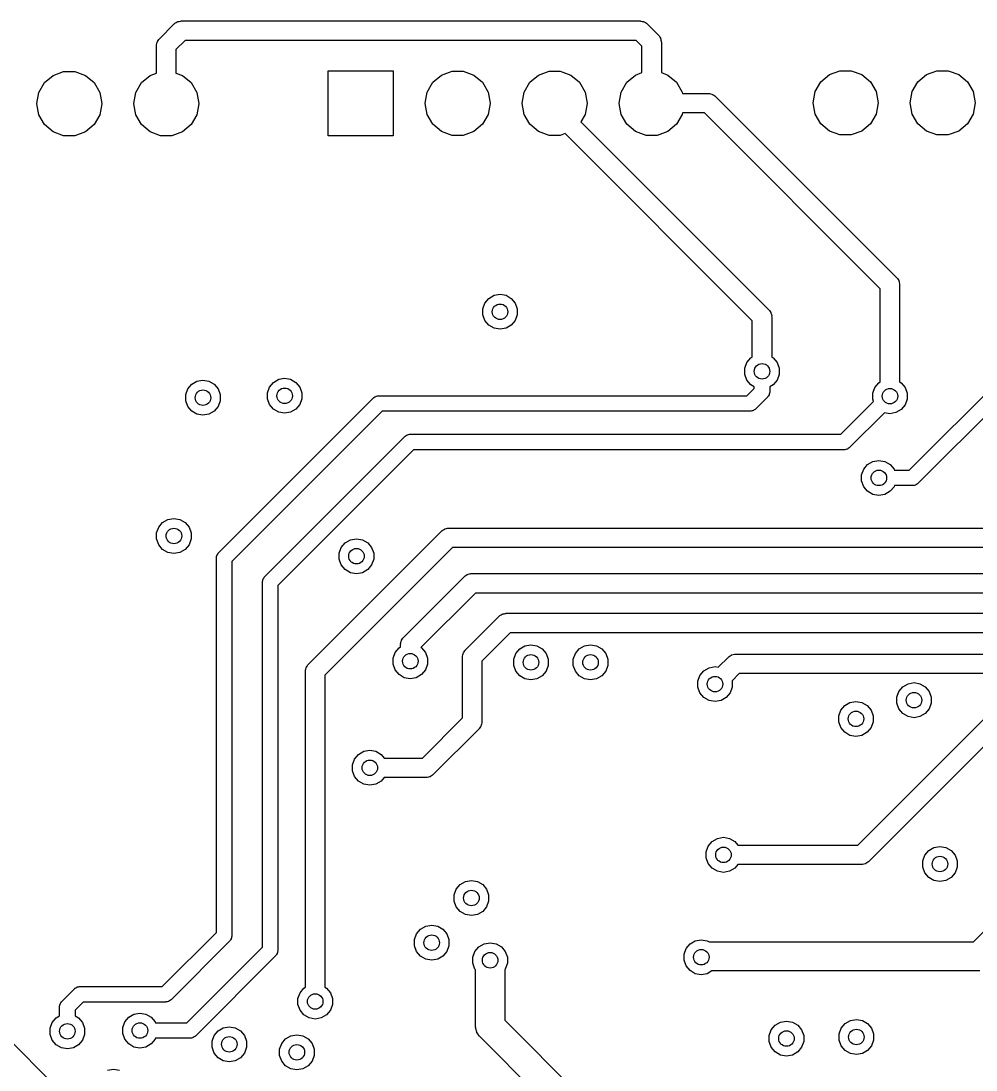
# Model space of a CAD drawing. Extents: x 91.8 to 190.7, y -114.3 to -59.5.
# Drawn here: x 132.84 to 157.85, y -88.09 to -60.63 of the extents above; entities that cross this region are included whole.
import ezdxf

# ---------------------------------------------------------------- set-up
doc = ezdxf.new("R2010")
doc.units = 0
doc.header["$MEASUREMENT"] = 0
doc.layers.add('BLACK', color=7, linetype='CONTINUOUS')

msp = doc.modelspace()

# ---------------------------------------------------------------- linework, layer by layer
at = {"layer": 'Black'}
for p, q in [((136.47, -61.0904), (136.86, -60.7004)), ((136.86, -60.7004), (136.87, -60.694)), ((136.87, -60.694), (136.877, -60.6854)), ((136.877, -60.6854), (136.905, -60.6688)), ((136.905, -60.6688), (136.933, -60.6498)), ((136.933, -60.6498), (136.943, -60.6469)), ((136.943, -60.6469), (136.953, -60.6413)), ((136.953, -60.6413), (136.986, -60.6356)), ((136.986, -60.6356), (137.018, -60.627)), ((137.018, -60.627), (137.029, -60.6279)), ((137.029, -60.6279), (137.04, -60.626)), ((137.04, -60.626), (149.06, -60.626)), ((149.06, -60.626), (149.071, -60.6279)), ((149.071, -60.6279), (149.082, -60.627)), ((149.082, -60.627), (149.114, -60.6356)), ((149.114, -60.6356), (149.147, -60.6413)), ((149.147, -60.6413), (149.157, -60.6469)), ((149.157, -60.6469), (149.167, -60.6498)), ((149.167, -60.6498), (149.195, -60.6688)), ((149.195, -60.6688), (149.223, -60.6854)), ((149.223, -60.6854), (149.23, -60.694)), ((149.23, -60.694), (149.24, -60.7004)), ((149.24, -60.7004), (149.54, -61.0004)), ((136.397, -61.2479), (136.406, -61.2158)), ((136.398, -61.259), (136.397, -61.2479)), ((136.406, -61.2158), (136.411, -61.1831)), ((136.411, -61.1831), (136.417, -61.1734)), ((136.417, -61.1734), (136.42, -61.1627)), ((136.42, -61.1627), (136.439, -61.1355)), ((136.439, -61.1355), (136.455, -61.1067)), ((136.455, -61.1067), (136.464, -61.0995)), ((136.464, -61.0995), (136.47, -61.0904)), ((137.145, -61.134), (136.904, -61.3752)), ((148.955, -61.134), (137.145, -61.134)), ((149.106, -61.2852), (148.955, -61.134)), ((149.54, -61.0004), (149.546, -61.0095)), ((149.546, -61.0095), (149.555, -61.0167)), ((149.555, -61.0167), (149.571, -61.0455)), ((149.571, -61.0455), (149.59, -61.0727)), ((149.59, -61.0727), (149.593, -61.0834)), ((149.593, -61.0834), (149.599, -61.0931)), ((149.599, -61.0931), (149.604, -61.1258)), ((149.604, -61.1258), (149.613, -61.1579)), ((149.613, -61.1579), (149.612, -61.169)), ((149.612, -61.169), (149.614, -61.18)), ((149.614, -61.18), (149.614, -61.9784)), ((136.396, -61.27), (136.398, -61.259)), ((136.396, -61.9884), (136.396, -61.27)), ((136.904, -61.3752), (136.904, -61.9884)), ((149.106, -61.9784), (149.106, -61.2852)), ((133.459, -62.2404), (133.685, -62.0506)), ((133.685, -62.0506), (133.962, -61.9497)), ((133.962, -61.9497), (134.258, -61.9497)), ((134.258, -61.9497), (134.535, -62.0506)), ((134.535, -62.0506), (134.761, -62.2404)), ((135.999, -62.2404), (136.225, -62.0506)), ((136.225, -62.0506), (136.396, -61.9884)), ((136.904, -61.9884), (137.075, -62.0506)), ((137.075, -62.0506), (137.301, -62.2404)), ((140.89, -63.63), (140.89, -61.93)), ((140.89, -61.93), (142.59, -61.93)), ((142.59, -61.93), (142.59, -63.63)), ((143.629, -62.2304), (143.855, -62.0406)), ((143.855, -62.0406), (144.132, -61.9397)), ((144.132, -61.9397), (144.428, -61.9397)), ((144.428, -61.9397), (144.705, -62.0406)), ((144.705, -62.0406), (144.931, -62.2304)), ((146.169, -62.2304), (146.395, -62.0406)), ((146.395, -62.0406), (146.672, -61.9397)), ((146.672, -61.9397), (146.968, -61.9397)), ((146.968, -61.9397), (147.245, -62.0406)), ((147.245, -62.0406), (147.471, -62.2304)), ((148.709, -62.2304), (148.935, -62.0406)), ((148.935, -62.0406), (149.106, -61.9784)), ((149.614, -61.9784), (149.785, -62.0406)), ((149.785, -62.0406), (150.011, -62.2304)), ((153.789, -62.2204), (154.015, -62.0306)), ((154.015, -62.0306), (154.292, -61.9297)), ((154.292, -61.9297), (154.588, -61.9297)), ((154.588, -61.9297), (154.865, -62.0306)), ((154.865, -62.0306), (155.091, -62.2204)), ((156.329, -62.2204), (156.555, -62.0306)), ((156.555, -62.0306), (156.832, -61.9297)), ((156.832, -61.9297), (157.128, -61.9297)), ((157.128, -61.9297), (157.405, -62.0306)), ((157.405, -62.0306), (157.631, -62.2204)), ((133.311, -62.496), (133.459, -62.2404)), ((134.761, -62.2404), (134.909, -62.496)), ((135.851, -62.496), (135.999, -62.2404)), ((137.301, -62.2404), (137.449, -62.496)), ((143.481, -62.486), (143.629, -62.2304)), ((144.931, -62.2304), (145.079, -62.486)), ((146.021, -62.486), (146.169, -62.2304)), ((147.471, -62.2304), (147.619, -62.486)), ((148.561, -62.486), (148.709, -62.2304)), ((150.011, -62.2304), (150.159, -62.486)), ((153.641, -62.476), (153.789, -62.2204)), ((155.091, -62.2204), (155.239, -62.476)), ((156.181, -62.476), (156.329, -62.2204)), ((157.631, -62.2204), (157.779, -62.476)), ((133.26, -62.7868), (133.311, -62.496)), ((134.909, -62.496), (134.96, -62.7868)), ((135.8, -62.7868), (135.851, -62.496)), ((137.449, -62.496), (137.5, -62.7868)), ((143.43, -62.7768), (143.481, -62.486)), ((145.079, -62.486), (145.13, -62.7768)), ((145.97, -62.7768), (146.021, -62.486)), ((147.619, -62.486), (147.67, -62.7768)), ((148.51, -62.7768), (148.561, -62.486)), ((150.159, -62.486), (150.166, -62.526)), ((150.166, -62.526), (150.85, -62.526)), ((150.85, -62.526), (150.861, -62.5279)), ((150.861, -62.5279), (150.872, -62.527)), ((150.872, -62.527), (150.904, -62.5356)), ((150.904, -62.5356), (150.937, -62.5413)), ((150.937, -62.5413), (150.947, -62.5469)), ((150.947, -62.5469), (150.957, -62.5498)), ((150.957, -62.5498), (150.985, -62.5688)), ((150.985, -62.5688), (151.013, -62.5854)), ((151.013, -62.5854), (151.02, -62.594)), ((151.02, -62.594), (151.03, -62.6004)), ((151.03, -62.6004), (155.78, -67.3504)), ((153.59, -62.7668), (153.641, -62.476)), ((155.239, -62.476), (155.29, -62.7668)), ((156.13, -62.7668), (156.181, -62.476)), ((157.779, -62.476), (157.83, -62.7668)), ((133.26, -62.7932), (133.26, -62.7868)), ((133.311, -63.084), (133.26, -62.7932)), ((134.96, -62.7932), (134.909, -63.084)), ((134.96, -62.7868), (134.96, -62.7932)), ((135.8, -62.7932), (135.8, -62.7868)), ((135.851, -63.084), (135.8, -62.7932)), ((137.5, -62.7932), (137.449, -63.084)), ((137.5, -62.7868), (137.5, -62.7932)), ((143.43, -62.7832), (143.43, -62.7768)), ((143.481, -63.074), (143.43, -62.7832)), ((145.13, -62.7832), (145.079, -63.074)), ((145.13, -62.7768), (145.13, -62.7832)), ((145.97, -62.7832), (145.97, -62.7768)), ((146.021, -63.074), (145.97, -62.7832)), ((147.67, -62.7832), (147.619, -63.074)), ((147.67, -62.7768), (147.67, -62.7832)), ((148.51, -62.7832), (148.51, -62.7768)), ((148.561, -63.074), (148.51, -62.7832)), ((153.59, -62.7732), (153.59, -62.7668)), ((153.641, -63.064), (153.59, -62.7732)), ((155.29, -62.7732), (155.239, -63.064)), ((155.29, -62.7668), (155.29, -62.7732)), ((156.13, -62.7732), (156.13, -62.7668)), ((156.181, -63.064), (156.13, -62.7732)), ((157.83, -62.7732), (157.779, -63.064)), ((157.83, -62.7668), (157.83, -62.7732)), ((133.459, -63.3396), (133.311, -63.084)), ((134.909, -63.084), (134.761, -63.3396)), ((135.999, -63.3396), (135.851, -63.084)), ((137.449, -63.084), (137.301, -63.3396)), ((143.629, -63.3296), (143.481, -63.074)), ((145.079, -63.074), (144.931, -63.3296)), ((146.169, -63.3296), (146.021, -63.074)), ((147.619, -63.074), (147.507, -63.2677)), ((148.709, -63.3296), (148.561, -63.074)), ((150.159, -63.074), (150.011, -63.3296)), ((150.166, -63.034), (150.159, -63.074)), ((150.745, -63.034), (150.166, -63.034)), ((155.346, -67.6352), (150.745, -63.034)), ((153.789, -63.3196), (153.641, -63.064)), ((155.239, -63.064), (155.091, -63.3196)), ((156.329, -63.3196), (156.181, -63.064)), ((157.779, -63.064), (157.631, -63.3196)), ((133.685, -63.5294), (133.459, -63.3396)), ((134.761, -63.3396), (134.535, -63.5294)), ((136.225, -63.5294), (135.999, -63.3396)), ((137.301, -63.3396), (137.075, -63.5294)), ((143.855, -63.5194), (143.629, -63.3296)), ((144.931, -63.3296), (144.705, -63.5194)), ((146.395, -63.5194), (146.169, -63.3296)), ((147.507, -63.2677), (152.43, -68.1904)), ((148.935, -63.5194), (148.709, -63.3296)), ((150.011, -63.3296), (149.785, -63.5194)), ((154.015, -63.5094), (153.789, -63.3196)), ((155.091, -63.3196), (154.865, -63.5094)), ((156.555, -63.5094), (156.329, -63.3196)), ((157.631, -63.3196), (157.405, -63.5094)), ((133.962, -63.6303), (133.685, -63.5294)), ((134.258, -63.6303), (133.962, -63.6303)), ((134.535, -63.5294), (134.258, -63.6303)), ((136.502, -63.6303), (136.225, -63.5294)), ((136.798, -63.6303), (136.502, -63.6303)), ((137.075, -63.5294), (136.798, -63.6303)), ((142.59, -63.63), (140.89, -63.63)), ((144.132, -63.6203), (143.855, -63.5194)), ((144.428, -63.6203), (144.132, -63.6203)), ((144.705, -63.5194), (144.428, -63.6203)), ((146.672, -63.6203), (146.395, -63.5194)), ((146.968, -63.6203), (146.672, -63.6203)), ((147.095, -63.574), (146.968, -63.6203)), ((151.996, -68.4752), (147.095, -63.574)), ((149.212, -63.6203), (148.935, -63.5194)), ((149.508, -63.6203), (149.212, -63.6203)), ((149.785, -63.5194), (149.508, -63.6203)), ((154.292, -63.6103), (154.015, -63.5094)), ((154.588, -63.6103), (154.292, -63.6103)), ((154.865, -63.5094), (154.588, -63.6103)), ((156.832, -63.6103), (156.555, -63.5094)), ((157.128, -63.6103), (156.832, -63.6103)), ((157.405, -63.5094), (157.128, -63.6103)), ((155.78, -67.3504), (155.786, -67.3595)), ((155.786, -67.3595), (155.795, -67.3667)), ((155.795, -67.3667), (155.811, -67.3955)), ((155.811, -67.3955), (155.83, -67.4227)), ((155.83, -67.4227), (155.833, -67.4334)), ((155.833, -67.4334), (155.839, -67.4431)), ((155.839, -67.4431), (155.844, -67.4758)), ((155.844, -67.4758), (155.853, -67.5079)), ((155.853, -67.5079), (155.852, -67.519)), ((155.852, -67.519), (155.854, -67.53)), ((155.854, -67.53), (155.854, -70.0748)), ((145.095, -67.8884), (145.233, -67.8087)), ((145.233, -67.8087), (145.39, -67.7811)), ((145.39, -67.7811), (145.547, -67.8087)), ((145.547, -67.8087), (145.685, -67.8884)), ((155.346, -70.0748), (155.346, -67.6352)), ((144.938, -68.1603), (144.993, -68.0105)), ((144.993, -68.0105), (145.095, -67.8884)), ((145.685, -67.8884), (145.787, -68.0105)), ((145.787, -68.0105), (145.842, -68.1603)), ((144.938, -68.3197), (144.938, -68.1603)), ((144.993, -68.4695), (144.938, -68.3197)), ((145.842, -68.3197), (145.787, -68.4695)), ((145.842, -68.1603), (145.842, -68.3197)), ((152.43, -68.1904), (152.436, -68.1995)), ((152.436, -68.1995), (152.445, -68.2067)), ((152.445, -68.2067), (152.461, -68.2355)), ((152.461, -68.2355), (152.48, -68.2627)), ((152.48, -68.2627), (152.483, -68.2734)), ((152.483, -68.2734), (152.489, -68.2831)), ((152.489, -68.2831), (152.494, -68.3158)), ((152.494, -68.3158), (152.503, -68.3479)), ((152.503, -68.3479), (152.502, -68.359)), ((152.502, -68.359), (152.504, -68.37)), ((152.504, -68.37), (152.504, -69.4248)), ((145.095, -68.5916), (144.993, -68.4695)), ((145.233, -68.6713), (145.095, -68.5916)), ((145.685, -68.5916), (145.547, -68.6713)), ((145.787, -68.4695), (145.685, -68.5916)), ((151.996, -69.4248), (151.996, -68.4752)), ((145.39, -68.6989), (145.233, -68.6713)), ((145.547, -68.6713), (145.39, -68.6989)), ((151.853, -69.5705), (151.955, -69.4484)), ((151.955, -69.4484), (151.996, -69.4248)), ((152.504, -69.4248), (152.545, -69.4484)), ((152.545, -69.4484), (152.647, -69.5705)), ((151.798, -69.7203), (151.853, -69.5705)), ((151.798, -69.8797), (151.798, -69.7203)), ((152.647, -69.5705), (152.702, -69.7203)), ((152.702, -69.7203), (152.702, -69.8797)), ((156.106, -72.3868), (158.807, -69.6858)), ((137.453, -70.0587), (137.61, -70.0311)), ((137.61, -70.0311), (137.767, -70.0587)), ((139.455, -70.0884), (139.593, -70.0087)), ((139.593, -70.0087), (139.75, -69.9811)), ((139.75, -69.9811), (139.907, -70.0087)), ((139.907, -70.0087), (140.045, -70.0884)), ((151.853, -70.0295), (151.798, -69.8797)), ((151.955, -70.1516), (151.853, -70.0295)), ((152.647, -70.0295), (152.545, -70.1516)), ((152.702, -69.8797), (152.647, -70.0295)), ((159.154, -69.9137), (156.334, -72.7337)), ((137.158, -70.4103), (137.213, -70.2605)), ((137.213, -70.2605), (137.315, -70.1384)), ((137.315, -70.1384), (137.453, -70.0587)), ((137.767, -70.0587), (137.905, -70.1384)), ((137.905, -70.1384), (138.007, -70.2605)), ((138.007, -70.2605), (138.062, -70.4103)), ((139.298, -70.3603), (139.353, -70.2105)), ((139.353, -70.2105), (139.455, -70.0884)), ((140.045, -70.0884), (140.147, -70.2105)), ((140.147, -70.2105), (140.202, -70.3603)), ((151.856, -70.4368), (152.047, -70.2458)), ((152.047, -70.2046), (151.955, -70.1516)), ((152.047, -70.2458), (152.047, -70.2046)), ((152.545, -70.1516), (152.453, -70.2046)), ((152.453, -70.2046), (152.453, -70.33)), ((155.148, -70.3703), (155.203, -70.2205)), ((155.203, -70.2205), (155.305, -70.0984)), ((155.305, -70.0984), (155.346, -70.0748)), ((155.854, -70.0748), (155.895, -70.0984)), ((155.895, -70.0984), (155.997, -70.2205)), ((155.997, -70.2205), (156.052, -70.3703)), ((137.158, -70.5697), (137.158, -70.4103)), ((137.213, -70.7195), (137.158, -70.5697)), ((138.062, -70.5697), (138.007, -70.7195)), ((138.021, -74.5513), (142.076, -70.4963)), ((138.062, -70.4103), (138.062, -70.5697)), ((139.298, -70.5197), (139.298, -70.3603)), ((139.353, -70.6695), (139.298, -70.5197)), ((140.202, -70.5197), (140.147, -70.6695)), ((140.202, -70.3603), (140.202, -70.5197)), ((142.076, -70.4963), (142.084, -70.4912)), ((142.084, -70.4912), (142.089, -70.4843)), ((142.089, -70.4843), (142.112, -70.4711)), ((142.112, -70.4711), (142.134, -70.4558)), ((142.134, -70.4558), (142.143, -70.4535)), ((142.143, -70.4535), (142.151, -70.4491)), ((142.151, -70.4491), (142.177, -70.4444)), ((142.177, -70.4444), (142.202, -70.4376)), ((142.202, -70.4376), (142.211, -70.4384)), ((142.211, -70.4384), (142.22, -70.4368)), ((142.22, -70.4368), (151.856, -70.4368)), ((152.394, -70.4737), (152.084, -70.7837)), ((152.399, -70.4664), (152.394, -70.4737)), ((152.406, -70.4606), (152.399, -70.4664)), ((152.419, -70.4376), (152.406, -70.4606)), ((152.434, -70.4159), (152.419, -70.4376)), ((152.436, -70.4072), (152.434, -70.4159)), ((152.441, -70.3995), (152.436, -70.4072)), ((152.446, -70.3733), (152.441, -70.3995)), ((152.452, -70.3477), (152.446, -70.3733)), ((152.453, -70.33), (152.452, -70.3388)), ((152.452, -70.3388), (152.452, -70.3477)), ((154.316, -71.4468), (155.171, -70.5919)), ((155.148, -70.5297), (155.148, -70.3703)), ((155.171, -70.5919), (155.148, -70.5297)), ((156.052, -70.5297), (155.997, -70.6795)), ((156.052, -70.3703), (156.052, -70.5297)), ((137.315, -70.8416), (137.213, -70.7195)), ((137.453, -70.9213), (137.315, -70.8416)), ((137.905, -70.8416), (137.767, -70.9213)), ((138.007, -70.7195), (137.905, -70.8416)), ((142.304, -70.8432), (138.368, -74.7792)), ((139.455, -70.7916), (139.353, -70.6695)), ((139.593, -70.8713), (139.455, -70.7916)), ((140.045, -70.7916), (139.907, -70.8713)), ((140.147, -70.6695), (140.045, -70.7916)), ((151.94, -70.8432), (142.304, -70.8432)), ((151.949, -70.8416), (151.94, -70.8432)), ((151.958, -70.8424), (151.949, -70.8416)), ((151.983, -70.8356), (151.958, -70.8424)), ((152.009, -70.8309), (151.983, -70.8356)), ((152.017, -70.8265), (152.009, -70.8309)), ((152.026, -70.8242), (152.017, -70.8265)), ((152.048, -70.8089), (152.026, -70.8242)), ((152.071, -70.7957), (152.048, -70.8089)), ((152.076, -70.7888), (152.071, -70.7957)), ((152.084, -70.7837), (152.076, -70.7888)), ((155.895, -70.8016), (155.757, -70.8813)), ((155.997, -70.6795), (155.895, -70.8016)), ((137.61, -70.9489), (137.453, -70.9213)), ((137.767, -70.9213), (137.61, -70.9489)), ((139.75, -70.8989), (139.593, -70.8713)), ((139.907, -70.8713), (139.75, -70.8989)), ((155.454, -70.8832), (154.544, -71.7937)), ((155.6, -70.9089), (155.454, -70.8832)), ((155.757, -70.8813), (155.6, -70.9089)), ((139.226, -75.1763), (142.896, -71.5063)), ((142.896, -71.5063), (142.904, -71.5012)), ((142.904, -71.5012), (142.909, -71.4943)), ((142.909, -71.4943), (142.932, -71.4811)), ((142.932, -71.4811), (142.954, -71.4658)), ((142.954, -71.4658), (142.963, -71.4635)), ((142.963, -71.4635), (142.971, -71.4591)), ((142.971, -71.4591), (142.997, -71.4544)), ((142.997, -71.4544), (143.022, -71.4476)), ((143.022, -71.4476), (143.031, -71.4484)), ((143.031, -71.4484), (143.04, -71.4468)), ((143.04, -71.4468), (154.316, -71.4468)), ((143.124, -71.8532), (139.573, -75.4042)), ((154.4, -71.8532), (143.124, -71.8532)), ((154.409, -71.8516), (154.4, -71.8532)), ((154.418, -71.8524), (154.409, -71.8516)), ((154.443, -71.8456), (154.418, -71.8524)), ((154.469, -71.8409), (154.443, -71.8456)), ((154.477, -71.8365), (154.469, -71.8409)), ((154.486, -71.8342), (154.477, -71.8365)), ((154.508, -71.8189), (154.486, -71.8342)), ((154.531, -71.8057), (154.508, -71.8189)), ((154.536, -71.7988), (154.531, -71.8057)), ((154.544, -71.7937), (154.536, -71.7988)), ((154.913, -72.3605), (155.015, -72.2384)), ((155.015, -72.2384), (155.153, -72.1587)), ((155.153, -72.1587), (155.31, -72.1311)), ((155.31, -72.1311), (155.467, -72.1587)), ((155.467, -72.1587), (155.605, -72.2384)), ((155.605, -72.2384), (155.707, -72.3605)), ((154.858, -72.5103), (154.913, -72.3605)), ((154.858, -72.6697), (154.858, -72.5103)), ((155.707, -72.3605), (155.717, -72.3868)), ((155.717, -72.3868), (156.106, -72.3868)), ((154.913, -72.8195), (154.858, -72.6697)), ((156.233, -72.7856), (156.208, -72.7924)), ((156.259, -72.7809), (156.233, -72.7856)), ((156.267, -72.7765), (156.259, -72.7809)), ((156.276, -72.7742), (156.267, -72.7765)), ((156.298, -72.7589), (156.276, -72.7742)), ((156.321, -72.7457), (156.298, -72.7589)), ((156.326, -72.7388), (156.321, -72.7457)), ((156.334, -72.7337), (156.326, -72.7388)), ((155.015, -72.9416), (154.913, -72.8195)), ((155.153, -73.0213), (155.015, -72.9416)), ((155.31, -73.0489), (155.153, -73.0213)), ((155.467, -73.0213), (155.31, -73.0489)), ((155.605, -72.9416), (155.467, -73.0213)), ((155.707, -72.8195), (155.605, -72.9416)), ((155.717, -72.7932), (155.707, -72.8195)), ((156.19, -72.7932), (155.717, -72.7932)), ((156.199, -72.7916), (156.19, -72.7932)), ((156.208, -72.7924), (156.199, -72.7916)), ((136.398, -74.0303), (136.453, -73.8805)), ((136.453, -73.8805), (136.555, -73.7584)), ((136.555, -73.7584), (136.693, -73.6787)), ((136.693, -73.6787), (136.85, -73.6511)), ((136.85, -73.6511), (137.007, -73.6787)), ((137.007, -73.6787), (137.145, -73.7584)), ((137.145, -73.7584), (137.247, -73.8805)), ((137.247, -73.8805), (137.302, -74.0303)), ((136.398, -74.1897), (136.398, -74.0303)), ((137.302, -74.0303), (137.302, -74.1897)), ((140.37, -77.4704), (143.86, -73.9804)), ((143.86, -73.9804), (143.87, -73.974)), ((143.87, -73.974), (143.877, -73.9654)), ((143.877, -73.9654), (143.905, -73.9488)), ((143.905, -73.9488), (143.933, -73.9298)), ((143.933, -73.9298), (143.943, -73.9269)), ((143.943, -73.9269), (143.953, -73.9213)), ((143.953, -73.9213), (143.986, -73.9156)), ((143.986, -73.9156), (144.018, -73.907)), ((144.018, -73.907), (144.029, -73.9079)), ((144.029, -73.9079), (144.04, -73.906)), ((144.04, -73.906), (174.735, -73.906)), ((136.453, -74.3395), (136.398, -74.1897)), ((136.555, -74.4616), (136.453, -74.3395)), ((137.247, -74.3395), (137.145, -74.4616)), ((137.302, -74.1897), (137.247, -74.3395)), ((144.145, -74.414), (140.804, -77.7552)), ((141.178, -74.5603), (141.233, -74.4105)), ((141.233, -74.4105), (141.335, -74.2884)), ((141.335, -74.2884), (141.473, -74.2087)), ((141.473, -74.2087), (141.63, -74.1811)), ((141.63, -74.1811), (141.787, -74.2087)), ((141.787, -74.2087), (141.925, -74.2884)), ((141.925, -74.2884), (142.027, -74.4105)), ((142.027, -74.4105), (142.082, -74.5603)), ((174.84, -74.414), (144.145, -74.414)), ((136.693, -74.5413), (136.555, -74.4616)), ((136.85, -74.5689), (136.693, -74.5413)), ((137.007, -74.5413), (136.85, -74.5689)), ((137.145, -74.4616), (137.007, -74.5413)), ((137.962, -74.695), (137.963, -74.6862)), ((137.962, -82.145), (137.962, -74.695)), ((137.963, -74.6773), (137.969, -74.6517)), ((137.963, -74.6862), (137.963, -74.6773)), ((137.969, -74.6517), (137.974, -74.6255)), ((137.974, -74.6255), (137.979, -74.6178)), ((137.979, -74.6178), (137.981, -74.6091)), ((137.981, -74.6091), (137.996, -74.5874)), ((137.996, -74.5874), (138.009, -74.5644)), ((138.009, -74.5644), (138.016, -74.5586)), ((138.016, -74.5586), (138.021, -74.5513)), ((141.178, -74.7197), (141.178, -74.5603)), ((142.082, -74.5603), (142.082, -74.7197)), ((138.368, -74.7792), (138.368, -82.145)), ((141.233, -74.8695), (141.178, -74.7197)), ((141.335, -74.9916), (141.233, -74.8695)), ((142.027, -74.8695), (141.925, -74.9916)), ((142.082, -74.7197), (142.027, -74.8695)), ((139.174, -75.2767), (139.179, -75.2505)), ((139.179, -75.2505), (139.184, -75.2428)), ((139.184, -75.2428), (139.186, -75.2341)), ((139.186, -75.2341), (139.201, -75.2124)), ((139.201, -75.2124), (139.214, -75.1894)), ((139.214, -75.1894), (139.221, -75.1836)), ((139.221, -75.1836), (139.226, -75.1763)), ((141.473, -75.0713), (141.335, -74.9916)), ((141.63, -75.0989), (141.473, -75.0713)), ((141.787, -75.0713), (141.63, -75.0989)), ((141.925, -74.9916), (141.787, -75.0713)), ((142.86, -76.7704), (144.46, -75.1704)), ((144.46, -75.1704), (144.47, -75.164)), ((144.47, -75.164), (144.477, -75.1554)), ((144.477, -75.1554), (144.505, -75.1388)), ((144.505, -75.1388), (144.533, -75.1198)), ((144.533, -75.1198), (144.543, -75.1169)), ((144.543, -75.1169), (144.553, -75.1113)), ((144.553, -75.1113), (144.586, -75.1056)), ((144.586, -75.1056), (144.618, -75.097)), ((144.618, -75.097), (144.629, -75.0979)), ((144.629, -75.0979), (144.64, -75.096)), ((144.64, -75.096), (176.605, -75.096)), ((139.167, -75.32), (139.168, -75.3112)), ((139.167, -84.8758), (139.167, -75.32)), ((139.168, -75.3023), (139.174, -75.2767)), ((139.168, -75.3112), (139.168, -75.3023)), ((139.573, -75.4042), (139.573, -84.96)), ((144.745, -75.604), (143.32, -77.0296)), ((176.71, -75.604), (144.745, -75.604)), ((144.48, -77.1004), (145.37, -76.2104)), ((145.37, -76.2104), (145.38, -76.204)), ((145.38, -76.204), (145.387, -76.1954)), ((145.387, -76.1954), (145.415, -76.1788)), ((145.415, -76.1788), (145.443, -76.1598)), ((145.443, -76.1598), (145.453, -76.1569)), ((145.453, -76.1569), (145.463, -76.1513)), ((145.463, -76.1513), (145.496, -76.1456)), ((145.496, -76.1456), (145.528, -76.137)), ((145.528, -76.137), (145.539, -76.1379)), ((145.539, -76.1379), (145.55, -76.136)), ((145.55, -76.136), (178.485, -76.136)), ((142.787, -76.9279), (142.796, -76.8958)), ((142.796, -76.8958), (142.801, -76.8631)), ((142.801, -76.8631), (142.807, -76.8534)), ((142.807, -76.8534), (142.81, -76.8427)), ((142.81, -76.8427), (142.829, -76.8155)), ((142.829, -76.8155), (142.845, -76.7867)), ((142.845, -76.7867), (142.854, -76.7795)), ((142.854, -76.7795), (142.86, -76.7704)), ((145.655, -76.644), (144.914, -77.3852)), ((178.59, -76.644), (145.655, -76.644)), ((142.588, -77.3103), (142.643, -77.1605)), ((142.643, -77.1605), (142.745, -77.0384)), ((142.745, -77.0384), (142.786, -77.0148)), ((142.786, -76.95), (142.788, -76.939)), ((142.786, -77.0148), (142.786, -76.95)), ((142.788, -76.939), (142.787, -76.9279)), ((143.32, -77.0296), (143.335, -77.0384)), ((143.335, -77.0384), (143.437, -77.1605)), ((143.437, -77.1605), (143.492, -77.3103)), ((144.421, -77.1931), (144.427, -77.1834)), ((144.427, -77.1834), (144.43, -77.1727)), ((144.43, -77.1727), (144.449, -77.1455)), ((144.449, -77.1455), (144.465, -77.1167)), ((144.465, -77.1167), (144.474, -77.1095)), ((144.474, -77.1095), (144.48, -77.1004)), ((145.803, -77.1905), (145.905, -77.0684)), ((145.905, -77.0684), (146.043, -76.9887)), ((146.043, -76.9887), (146.2, -76.9611)), ((146.2, -76.9611), (146.357, -76.9887)), ((146.357, -76.9887), (146.495, -77.0684)), ((146.495, -77.0684), (146.597, -77.1905)), ((147.363, -77.1905), (147.465, -77.0684)), ((147.465, -77.0684), (147.603, -76.9887)), ((147.603, -76.9887), (147.76, -76.9611)), ((147.76, -76.9611), (147.917, -76.9887)), ((147.917, -76.9887), (148.055, -77.0684)), ((148.055, -77.0684), (148.157, -77.1905)), ((142.588, -77.4697), (142.588, -77.3103)), ((143.492, -77.3103), (143.492, -77.4697)), ((144.406, -77.28), (144.408, -77.269)), ((144.406, -78.8748), (144.406, -77.28)), ((144.407, -77.2579), (144.416, -77.2258)), ((144.408, -77.269), (144.407, -77.2579)), ((144.416, -77.2258), (144.421, -77.1931)), ((144.914, -77.3852), (144.914, -78.98)), ((145.748, -77.3403), (145.803, -77.1905)), ((145.748, -77.4997), (145.748, -77.3403)), ((146.597, -77.1905), (146.652, -77.3403)), ((146.652, -77.3403), (146.652, -77.4997)), ((147.308, -77.3403), (147.363, -77.1905)), ((147.308, -77.4997), (147.308, -77.3403)), ((148.157, -77.1905), (148.212, -77.3403)), ((148.212, -77.3403), (148.212, -77.4997)), ((151.105, -77.546), (151.37, -77.2804)), ((151.37, -77.2804), (151.38, -77.274)), ((151.38, -77.274), (151.387, -77.2654)), ((151.387, -77.2654), (151.415, -77.2488)), ((151.415, -77.2488), (151.443, -77.2298)), ((151.443, -77.2298), (151.453, -77.2269)), ((151.453, -77.2269), (151.463, -77.2213)), ((151.463, -77.2213), (151.496, -77.2156)), ((151.496, -77.2156), (151.528, -77.207)), ((151.528, -77.207), (151.539, -77.2079)), ((151.539, -77.2079), (151.55, -77.206)), ((151.55, -77.206), (176.65, -77.206)), ((140.296, -77.65), (140.298, -77.639)), ((140.296, -85.9248), (140.296, -77.65)), ((140.297, -77.6279), (140.306, -77.5958)), ((140.298, -77.639), (140.297, -77.6279)), ((140.306, -77.5958), (140.311, -77.5631)), ((140.311, -77.5631), (140.317, -77.5534)), ((140.317, -77.5534), (140.32, -77.5427)), ((140.32, -77.5427), (140.339, -77.5155)), ((140.339, -77.5155), (140.355, -77.4867)), ((140.355, -77.4867), (140.364, -77.4795)), ((140.364, -77.4795), (140.37, -77.4704)), ((142.643, -77.6195), (142.588, -77.4697)), ((142.745, -77.7416), (142.643, -77.6195)), ((143.437, -77.6195), (143.335, -77.7416)), ((143.492, -77.4697), (143.437, -77.6195)), ((145.803, -77.6495), (145.748, -77.4997)), ((145.905, -77.7716), (145.803, -77.6495)), ((146.597, -77.6495), (146.495, -77.7716)), ((146.652, -77.4997), (146.597, -77.6495)), ((147.363, -77.6495), (147.308, -77.4997)), ((147.465, -77.7716), (147.363, -77.6495)), ((148.157, -77.6495), (148.055, -77.7716)), ((148.212, -77.4997), (148.157, -77.6495)), ((150.623, -77.7605), (150.725, -77.6384)), ((150.725, -77.6384), (150.863, -77.5587)), ((150.863, -77.5587), (151.02, -77.5311)), ((151.02, -77.5311), (151.105, -77.546)), ((151.655, -77.714), (151.468, -77.9007)), ((176.545, -77.714), (151.655, -77.714)), ((140.804, -77.7552), (140.804, -85.9248)), ((142.883, -77.8213), (142.745, -77.7416)), ((143.04, -77.8489), (142.883, -77.8213)), ((143.197, -77.8213), (143.04, -77.8489)), ((143.335, -77.7416), (143.197, -77.8213)), ((146.043, -77.8513), (145.905, -77.7716)), ((146.2, -77.8789), (146.043, -77.8513)), ((146.357, -77.8513), (146.2, -77.8789)), ((146.495, -77.7716), (146.357, -77.8513)), ((147.603, -77.8513), (147.465, -77.7716)), ((147.76, -77.8789), (147.603, -77.8513)), ((147.917, -77.8513), (147.76, -77.8789)), ((148.055, -77.7716), (147.917, -77.8513)), ((150.568, -77.9103), (150.623, -77.7605)), ((150.568, -78.0697), (150.568, -77.9103)), ((151.468, -77.9007), (151.472, -77.9103)), ((151.472, -77.9103), (151.472, -78.0697)), ((155.935, -78.0584), (156.073, -77.9787)), ((156.073, -77.9787), (156.23, -77.9511)), ((156.23, -77.9511), (156.387, -77.9787)), ((156.387, -77.9787), (156.525, -78.0584)), ((150.623, -78.2195), (150.568, -78.0697)), ((150.725, -78.3416), (150.623, -78.2195)), ((151.417, -78.2195), (151.315, -78.3416)), ((151.472, -78.0697), (151.417, -78.2195)), ((155.778, -78.3303), (155.833, -78.1805)), ((155.833, -78.1805), (155.935, -78.0584)), ((156.525, -78.0584), (156.627, -78.1805)), ((156.627, -78.1805), (156.682, -78.3303)), ((150.863, -78.4213), (150.725, -78.3416)), ((151.02, -78.4489), (150.863, -78.4213)), ((151.177, -78.4213), (151.02, -78.4489)), ((151.315, -78.3416), (151.177, -78.4213)), ((154.313, -78.6705), (154.415, -78.5484)), ((154.415, -78.5484), (154.553, -78.4687)), ((154.553, -78.4687), (154.71, -78.4411)), ((154.71, -78.4411), (154.867, -78.4687)), ((154.755, -82.206), (158.63, -78.3304)), ((154.867, -78.4687), (155.005, -78.5484)), ((155.005, -78.5484), (155.107, -78.6705)), ((155.778, -78.4897), (155.778, -78.3303)), ((155.833, -78.6395), (155.778, -78.4897)), ((156.682, -78.4897), (156.627, -78.6395)), ((156.682, -78.3303), (156.682, -78.4897)), ((154.258, -78.8203), (154.313, -78.6705)), ((154.258, -78.9797), (154.258, -78.8203)), ((158.915, -78.764), (155.04, -82.6396)), ((155.107, -78.6705), (155.162, -78.8203)), ((155.162, -78.8203), (155.162, -78.9797)), ((155.935, -78.7616), (155.833, -78.6395)), ((156.073, -78.8413), (155.935, -78.7616)), ((156.525, -78.7616), (156.387, -78.8413)), ((156.627, -78.6395), (156.525, -78.7616)), ((143.355, -79.926), (144.406, -78.8748)), ((144.89, -79.0873), (144.871, -79.1145)), ((144.893, -79.0766), (144.89, -79.0873)), ((144.899, -79.0669), (144.893, -79.0766)), ((144.904, -79.0342), (144.899, -79.0669)), ((144.913, -79.0021), (144.904, -79.0342)), ((144.914, -78.98), (144.912, -78.991)), ((144.912, -78.991), (144.913, -79.0021)), ((154.313, -79.1295), (154.258, -78.9797)), ((155.162, -78.9797), (155.107, -79.1295)), ((156.23, -78.8689), (156.073, -78.8413)), ((156.387, -78.8413), (156.23, -78.8689)), ((144.84, -79.1596), (143.64, -80.3596)), ((144.846, -79.1505), (144.84, -79.1596)), ((144.855, -79.1433), (144.846, -79.1505)), ((144.871, -79.1145), (144.855, -79.1433)), ((154.415, -79.2516), (154.313, -79.1295)), ((154.553, -79.3313), (154.415, -79.2516)), ((154.71, -79.3589), (154.553, -79.3313)), ((154.867, -79.3313), (154.71, -79.3589)), ((155.005, -79.2516), (154.867, -79.3313)), ((155.107, -79.1295), (155.005, -79.2516)), ((141.583, -79.9505), (141.685, -79.8284)), ((141.685, -79.8284), (141.823, -79.7487)), ((141.823, -79.7487), (141.98, -79.7211)), ((141.98, -79.7211), (142.137, -79.7487)), ((142.137, -79.7487), (142.275, -79.8284)), ((142.275, -79.8284), (142.357, -79.926)), ((142.357, -79.926), (143.355, -79.926)), ((141.528, -80.1003), (141.583, -79.9505)), ((141.528, -80.2597), (141.528, -80.1003)), ((141.583, -80.4095), (141.528, -80.2597)), ((141.685, -80.5316), (141.583, -80.4095)), ((142.357, -80.434), (142.275, -80.5316)), ((143.46, -80.434), (142.357, -80.434)), ((143.471, -80.4321), (143.46, -80.434)), ((143.482, -80.433), (143.471, -80.4321)), ((143.514, -80.4244), (143.482, -80.433)), ((143.547, -80.4187), (143.514, -80.4244)), ((143.557, -80.4131), (143.547, -80.4187)), ((143.567, -80.4102), (143.557, -80.4131)), ((143.595, -80.3912), (143.567, -80.4102)), ((143.623, -80.3746), (143.595, -80.3912)), ((143.63, -80.366), (143.623, -80.3746)), ((143.64, -80.3596), (143.63, -80.366)), ((141.823, -80.6113), (141.685, -80.5316)), ((141.98, -80.6389), (141.823, -80.6113)), ((142.137, -80.6113), (141.98, -80.6389)), ((142.275, -80.5316), (142.137, -80.6113)), ((150.843, -82.2305), (150.945, -82.1084)), ((150.945, -82.1084), (151.083, -82.0287)), ((151.083, -82.0287), (151.24, -82.0011)), ((151.24, -82.0011), (151.397, -82.0287)), ((151.397, -82.0287), (151.535, -82.1084)), ((151.535, -82.1084), (151.617, -82.206)), ((137.962, -83.805), (137.962, -82.145)), ((138.368, -82.145), (138.368, -83.805)), ((150.788, -82.3803), (150.843, -82.2305)), ((150.788, -82.5397), (150.788, -82.3803)), ((151.617, -82.206), (154.755, -82.206)), ((156.513, -82.4705), (156.615, -82.3484)), ((156.615, -82.3484), (156.753, -82.2687)), ((156.753, -82.2687), (156.91, -82.2411)), ((156.91, -82.2411), (157.067, -82.2687)), ((157.067, -82.2687), (157.205, -82.3484)), ((157.205, -82.3484), (157.307, -82.4705)), ((150.843, -82.6895), (150.788, -82.5397)), ((154.995, -82.6712), (154.967, -82.6902)), ((155.023, -82.6546), (154.995, -82.6712)), ((155.03, -82.646), (155.023, -82.6546)), ((155.04, -82.6396), (155.03, -82.646)), ((156.458, -82.6203), (156.513, -82.4705)), ((156.458, -82.7797), (156.458, -82.6203)), ((157.307, -82.4705), (157.362, -82.6203)), ((157.362, -82.6203), (157.362, -82.7797)), ((150.945, -82.8116), (150.843, -82.6895)), ((151.083, -82.8913), (150.945, -82.8116)), ((151.24, -82.9189), (151.083, -82.8913)), ((151.397, -82.8913), (151.24, -82.9189)), ((151.535, -82.8116), (151.397, -82.8913)), ((151.617, -82.714), (151.535, -82.8116)), ((154.86, -82.714), (151.617, -82.714)), ((154.871, -82.7121), (154.86, -82.714)), ((154.882, -82.713), (154.871, -82.7121)), ((154.914, -82.7044), (154.882, -82.713)), ((154.947, -82.6987), (154.914, -82.7044)), ((154.957, -82.6931), (154.947, -82.6987)), ((154.967, -82.6902), (154.957, -82.6931)), ((156.513, -82.9295), (156.458, -82.7797)), ((156.615, -83.0516), (156.513, -82.9295)), ((157.307, -82.9295), (157.205, -83.0516)), ((157.362, -82.7797), (157.307, -82.9295)), ((157.792, -84.739), (159.809, -82.7222)), ((144.345, -83.2384), (144.483, -83.1587)), ((144.483, -83.1587), (144.64, -83.1311)), ((144.64, -83.1311), (144.797, -83.1587)), ((144.797, -83.1587), (144.935, -83.2384)), ((156.753, -83.1313), (156.615, -83.0516)), ((156.91, -83.1589), (156.753, -83.1313)), ((157.067, -83.1313), (156.91, -83.1589)), ((157.205, -83.0516), (157.067, -83.1313)), ((144.188, -83.5103), (144.243, -83.3605)), ((144.243, -83.3605), (144.345, -83.2384)), ((144.935, -83.2384), (145.037, -83.3605)), ((145.037, -83.3605), (145.092, -83.5103)), ((144.188, -83.6697), (144.188, -83.5103)), ((144.243, -83.8195), (144.188, -83.6697)), ((145.092, -83.6697), (145.037, -83.8195)), ((145.092, -83.5103), (145.092, -83.6697)), ((137.962, -84.4908), (137.962, -83.805)), ((138.368, -83.805), (138.368, -84.575)), ((144.345, -83.9416), (144.243, -83.8195)), ((144.483, -84.0213), (144.345, -83.9416)), ((144.64, -84.0489), (144.483, -84.0213)), ((144.797, -84.0213), (144.64, -84.0489)), ((144.935, -83.9416), (144.797, -84.0213)), ((145.037, -83.8195), (144.935, -83.9416)), ((143.443, -84.3287), (143.6, -84.3011)), ((143.6, -84.3011), (143.757, -84.3287)), ((136.546, -85.9068), (137.962, -84.4908)), ((138.367, -84.5927), (138.361, -84.6183)), ((138.368, -84.575), (138.367, -84.5838)), ((138.367, -84.5838), (138.367, -84.5927)), ((143.148, -84.6803), (143.203, -84.5305)), ((143.203, -84.5305), (143.305, -84.4084)), ((143.305, -84.4084), (143.443, -84.3287)), ((143.757, -84.3287), (143.895, -84.4084)), ((143.895, -84.4084), (143.997, -84.5305)), ((143.997, -84.5305), (144.052, -84.6803)), ((138.309, -84.7187), (136.774, -86.2537)), ((138.314, -84.7114), (138.309, -84.7187)), ((138.321, -84.7056), (138.314, -84.7114)), ((138.334, -84.6826), (138.321, -84.7056)), ((138.349, -84.6609), (138.334, -84.6826)), ((138.351, -84.6522), (138.349, -84.6609)), ((138.356, -84.6445), (138.351, -84.6522)), ((138.361, -84.6183), (138.356, -84.6445)), ((143.148, -84.8397), (143.148, -84.6803)), ((143.203, -84.9895), (143.148, -84.8397)), ((144.052, -84.8397), (143.997, -84.9895)), ((144.052, -84.6803), (144.052, -84.8397)), ((144.733, -84.9905), (144.835, -84.8684)), ((144.835, -84.8684), (144.973, -84.7887)), ((144.973, -84.7887), (145.13, -84.7611)), ((145.13, -84.7611), (145.287, -84.7887)), ((145.287, -84.7887), (145.425, -84.8684)), ((145.425, -84.8684), (145.527, -84.9905)), ((150.263, -84.9105), (150.365, -84.7884)), ((150.365, -84.7884), (150.503, -84.7087)), ((150.503, -84.7087), (150.66, -84.6811)), ((150.66, -84.6811), (150.817, -84.7087)), ((150.817, -84.7087), (150.869, -84.739)), ((150.869, -84.739), (157.792, -84.739)), ((137.186, -86.8568), (139.167, -84.8758)), ((139.514, -85.1037), (137.414, -87.2037)), ((139.519, -85.0964), (139.514, -85.1037)), ((139.526, -85.0906), (139.519, -85.0964)), ((139.539, -85.0676), (139.526, -85.0906)), ((139.554, -85.0459), (139.539, -85.0676)), ((139.556, -85.0372), (139.554, -85.0459)), ((139.561, -85.0295), (139.556, -85.0372)), ((139.566, -85.0033), (139.561, -85.0295)), ((139.572, -84.9777), (139.566, -85.0033)), ((139.573, -84.96), (139.572, -84.9688)), ((139.572, -84.9688), (139.572, -84.9777)), ((143.305, -85.1116), (143.203, -84.9895)), ((143.443, -85.1913), (143.305, -85.1116)), ((143.895, -85.1116), (143.757, -85.1913)), ((143.997, -84.9895), (143.895, -85.1116)), ((144.678, -85.1403), (144.733, -84.9905)), ((144.678, -85.2997), (144.678, -85.1403)), ((145.527, -84.9905), (145.582, -85.1403)), ((145.582, -85.1403), (145.582, -85.2997)), ((150.208, -85.0603), (150.263, -84.9105)), ((150.208, -85.2197), (150.208, -85.0603)), ((143.6, -85.2189), (143.443, -85.1913)), ((143.757, -85.1913), (143.6, -85.2189)), ((144.733, -85.4495), (144.678, -85.2997)), ((145.582, -85.2997), (145.527, -85.4495)), ((150.263, -85.3695), (150.208, -85.2197)), ((150.365, -85.4916), (150.263, -85.3695)), ((144.749, -85.4691), (144.733, -85.4495)), ((144.749, -86.95), (144.749, -85.4691)), ((145.527, -85.4495), (145.511, -85.4691)), ((145.511, -85.4691), (145.511, -86.7922)), ((150.503, -85.5713), (150.365, -85.4916)), ((150.66, -85.5989), (150.503, -85.5713)), ((150.817, -85.5713), (150.66, -85.5989)), ((150.939, -85.501), (150.817, -85.5713)), ((157.95, -85.501), (150.939, -85.501)), ((133.916, -86.2963), (134.246, -85.9663)), ((134.246, -85.9663), (134.254, -85.9612)), ((134.254, -85.9612), (134.259, -85.9543)), ((134.259, -85.9543), (134.282, -85.9411)), ((134.282, -85.9411), (134.304, -85.9258)), ((134.304, -85.9258), (134.313, -85.9235)), ((134.313, -85.9235), (134.321, -85.9191)), ((134.321, -85.9191), (134.347, -85.9144)), ((134.347, -85.9144), (134.372, -85.9076)), ((134.372, -85.9076), (134.381, -85.9084)), ((134.381, -85.9084), (134.39, -85.9068)), ((134.39, -85.9068), (136.546, -85.9068)), ((140.153, -86.0705), (140.255, -85.9484)), ((140.255, -85.9484), (140.296, -85.9248)), ((140.804, -85.9248), (140.845, -85.9484)), ((140.845, -85.9484), (140.947, -86.0705)), ((131.414, -86.1763), (134.804, -89.5668)), ((140.098, -86.2203), (140.153, -86.0705)), ((140.098, -86.3797), (140.098, -86.2203)), ((140.947, -86.0705), (141.002, -86.2203)), ((141.002, -86.2203), (141.002, -86.3797)), ((133.857, -86.44), (133.858, -86.4312)), ((133.857, -86.6754), (133.857, -86.44)), ((133.858, -86.4223), (133.864, -86.3967)), ((133.858, -86.4312), (133.858, -86.4223)), ((133.864, -86.3967), (133.869, -86.3705)), ((133.869, -86.3705), (133.874, -86.3628)), ((133.874, -86.3628), (133.876, -86.3541)), ((133.876, -86.3541), (133.891, -86.3324)), ((133.891, -86.3324), (133.904, -86.3094)), ((133.904, -86.3094), (133.911, -86.3036)), ((133.911, -86.3036), (133.916, -86.2963)), ((134.474, -86.3132), (134.263, -86.5242)), ((136.63, -86.3132), (134.474, -86.3132)), ((136.639, -86.3116), (136.63, -86.3132)), ((136.648, -86.3124), (136.639, -86.3116)), ((136.673, -86.3056), (136.648, -86.3124)), ((136.699, -86.3009), (136.673, -86.3056)), ((136.707, -86.2965), (136.699, -86.3009)), ((136.716, -86.2942), (136.707, -86.2965)), ((136.738, -86.2789), (136.716, -86.2942)), ((136.761, -86.2657), (136.738, -86.2789)), ((136.766, -86.2588), (136.761, -86.2657)), ((136.774, -86.2537), (136.766, -86.2588)), ((140.153, -86.5295), (140.098, -86.3797)), ((141.002, -86.3797), (140.947, -86.5295)), ((133.663, -86.8505), (133.765, -86.7284)), ((133.765, -86.7284), (133.857, -86.6754)), ((134.263, -86.5242), (134.263, -86.6754)), ((134.263, -86.6754), (134.355, -86.7284)), ((134.355, -86.7284), (134.457, -86.8505)), ((135.563, -86.8305), (135.665, -86.7084)), ((135.665, -86.7084), (135.803, -86.6287)), ((135.803, -86.6287), (135.96, -86.6011)), ((135.96, -86.6011), (136.117, -86.6287)), ((136.117, -86.6287), (136.255, -86.7084)), ((136.255, -86.7084), (136.357, -86.8305)), ((140.255, -86.6516), (140.153, -86.5295)), ((140.393, -86.7313), (140.255, -86.6516)), ((140.55, -86.7589), (140.393, -86.7313)), ((140.707, -86.7313), (140.55, -86.7589)), ((140.845, -86.6516), (140.707, -86.7313)), ((140.947, -86.5295), (140.845, -86.6516)), ((145.511, -86.7922), (150.848, -92.129)), ((154.563, -86.7987), (154.72, -86.7711)), ((154.72, -86.7711), (154.877, -86.7987)), ((133.608, -87.0003), (133.663, -86.8505)), ((133.608, -87.1597), (133.608, -87.0003)), ((134.457, -86.8505), (134.512, -87.0003)), ((134.512, -87.0003), (134.512, -87.1597)), ((135.508, -86.9803), (135.563, -86.8305)), ((135.508, -87.1397), (135.508, -86.9803)), ((136.357, -86.8305), (136.367, -86.8568)), ((136.367, -86.8568), (137.186, -86.8568)), ((137.903, -87.1905), (138.005, -87.0684)), ((138.005, -87.0684), (138.143, -86.9887)), ((138.143, -86.9887), (138.3, -86.9611)), ((138.3, -86.9611), (138.457, -86.9887)), ((138.457, -86.9887), (138.595, -87.0684)), ((138.595, -87.0684), (138.697, -87.1905)), ((144.752, -86.9665), (144.749, -86.95)), ((144.75, -86.9832), (144.752, -86.9665)), ((144.763, -87.0313), (144.75, -86.9832)), ((144.772, -87.0803), (144.763, -87.0313)), ((152.438, -87.1903), (152.493, -87.0405)), ((152.493, -87.0405), (152.595, -86.9184)), ((152.595, -86.9184), (152.733, -86.8387)), ((152.733, -86.8387), (152.89, -86.8111)), ((152.89, -86.8111), (153.047, -86.8387)), ((153.047, -86.8387), (153.185, -86.9184)), ((153.185, -86.9184), (153.287, -87.0405)), ((153.287, -87.0405), (153.342, -87.1903)), ((154.268, -87.1503), (154.323, -87.0005)), ((154.323, -87.0005), (154.425, -86.8784)), ((154.425, -86.8784), (154.563, -86.7987)), ((154.877, -86.7987), (155.015, -86.8784)), ((155.015, -86.8784), (155.117, -87.0005)), ((155.117, -87.0005), (155.172, -87.1503)), ((133.663, -87.3095), (133.608, -87.1597)), ((133.765, -87.4316), (133.663, -87.3095)), ((134.457, -87.3095), (134.355, -87.4316)), ((134.512, -87.1597), (134.457, -87.3095)), ((135.563, -87.2895), (135.508, -87.1397)), ((135.665, -87.4116), (135.563, -87.2895)), ((136.357, -87.2895), (136.255, -87.4116)), ((136.367, -87.2632), (136.357, -87.2895)), ((137.27, -87.2632), (136.367, -87.2632)), ((137.279, -87.2616), (137.27, -87.2632)), ((137.288, -87.2624), (137.279, -87.2616)), ((137.313, -87.2556), (137.288, -87.2624)), ((137.339, -87.2509), (137.313, -87.2556)), ((137.347, -87.2465), (137.339, -87.2509)), ((137.356, -87.2442), (137.347, -87.2465)), ((137.378, -87.2289), (137.356, -87.2442)), ((137.401, -87.2157), (137.378, -87.2289)), ((137.406, -87.2088), (137.401, -87.2157)), ((137.414, -87.2037), (137.406, -87.2088)), ((137.848, -87.3403), (137.903, -87.1905)), ((137.848, -87.4997), (137.848, -87.3403)), ((138.697, -87.1905), (138.752, -87.3403)), ((138.752, -87.3403), (138.752, -87.4997)), ((139.673, -87.4005), (139.775, -87.2784)), ((139.775, -87.2784), (139.913, -87.1987)), ((139.913, -87.1987), (140.07, -87.1711)), ((140.07, -87.1711), (140.227, -87.1987)), ((140.227, -87.1987), (140.365, -87.2784)), ((140.365, -87.2784), (140.467, -87.4005)), ((144.78, -87.0948), (144.772, -87.0803)), ((144.785, -87.111), (144.78, -87.0948)), ((144.813, -87.1518), (144.785, -87.111)), ((144.838, -87.1949), (144.813, -87.1518)), ((144.851, -87.2057), (144.838, -87.1949)), ((144.861, -87.2194), (144.851, -87.2057)), ((150.421, -92.7794), (144.861, -87.2194)), ((152.438, -87.3497), (152.438, -87.1903)), ((153.342, -87.1903), (153.342, -87.3497)), ((154.268, -87.3097), (154.268, -87.1503)), ((154.323, -87.4595), (154.268, -87.3097)), ((155.172, -87.3097), (155.117, -87.4595)), ((155.172, -87.1503), (155.172, -87.3097)), ((133.903, -87.5113), (133.765, -87.4316)), ((134.06, -87.5389), (133.903, -87.5113)), ((134.217, -87.5113), (134.06, -87.5389)), ((134.355, -87.4316), (134.217, -87.5113)), ((135.803, -87.4913), (135.665, -87.4116)), ((135.96, -87.5189), (135.803, -87.4913)), ((136.117, -87.4913), (135.96, -87.5189)), ((136.255, -87.4116), (136.117, -87.4913)), ((137.903, -87.6495), (137.848, -87.4997)), ((138.752, -87.4997), (138.697, -87.6495)), ((139.618, -87.5503), (139.673, -87.4005)), ((139.618, -87.7097), (139.618, -87.5503)), ((140.467, -87.4005), (140.522, -87.5503)), ((140.522, -87.5503), (140.522, -87.7097)), ((152.493, -87.4995), (152.438, -87.3497)), ((152.595, -87.6216), (152.493, -87.4995)), ((152.733, -87.7013), (152.595, -87.6216)), ((153.185, -87.6216), (153.047, -87.7013)), ((153.287, -87.4995), (153.185, -87.6216)), ((153.342, -87.3497), (153.287, -87.4995)), ((154.425, -87.5816), (154.323, -87.4595)), ((154.563, -87.6613), (154.425, -87.5816)), ((155.015, -87.5816), (154.877, -87.6613)), ((155.117, -87.4595), (155.015, -87.5816)), ((138.005, -87.7716), (137.903, -87.6495)), ((138.143, -87.8513), (138.005, -87.7716)), ((138.3, -87.8789), (138.143, -87.8513)), ((138.457, -87.8513), (138.3, -87.8789)), ((138.595, -87.7716), (138.457, -87.8513)), ((138.697, -87.6495), (138.595, -87.7716)), ((139.673, -87.8595), (139.618, -87.7097)), ((139.775, -87.9816), (139.673, -87.8595)), ((140.467, -87.8595), (140.365, -87.9816)), ((140.522, -87.7097), (140.467, -87.8595)), ((152.89, -87.7289), (152.733, -87.7013)), ((153.047, -87.7013), (152.89, -87.7289)), ((154.72, -87.6889), (154.563, -87.6613)), ((154.877, -87.6613), (154.72, -87.6889)), ((135.113, -88.0987), (135.27, -88.0711)), ((135.27, -88.0711), (135.427, -88.0987)), ((139.913, -88.0613), (139.775, -87.9816)), ((140.07, -88.0889), (139.913, -88.0613)), ((140.227, -88.0613), (140.07, -88.0889)), ((140.365, -87.9816), (140.227, -88.0613))]:
    msp.add_line(p, q, dxfattribs=at)
for centre in [(145.39, -68.24), (152.25, -69.8), (137.61, -70.49), (139.75, -70.44), (155.6, -70.45), (155.31, -72.59), (136.85, -74.11), (141.63, -74.64), (143.04, -77.39), (146.2, -77.42), (147.76, -77.42), (151.02, -77.99), (156.23, -78.41), (154.71, -78.9), (141.98, -80.18), (151.24, -82.46), (156.91, -82.7), (144.64, -83.59), (143.6, -84.76), (145.13, -85.22), (150.66, -85.14), (140.55, -86.3), (134.06, -87.08), (135.96, -87.06), (152.89, -87.27), (154.72, -87.23), (138.3, -87.42), (140.07, -87.63)]:
    msp.add_circle(centre, 0.2032, dxfattribs=at)

doc.saveas('drawing.dxf')
